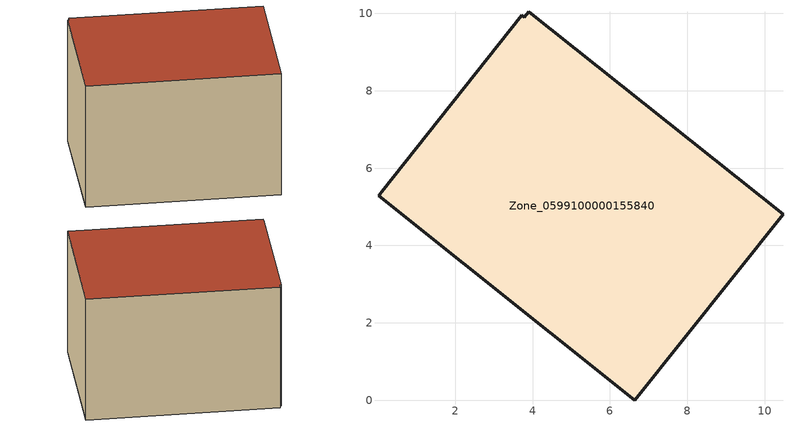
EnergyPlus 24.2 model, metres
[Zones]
Zone_0599100000155840
 floor ground (C_G): 3.9,10.04 10.47,4.8 6.64,0 0.01,5.28 0.1,5.39 3.72,9.96 3.79,9.91 z0.52
 wall outside (C_F): 10.47,4.8 3.9,10.04 3.79,9.91 3.72,9.96 0.1,5.39 0.01,5.28 6.64,0 10.47,4.8 z0.52:6.43
 roof outside (C_R): 3.72,9.96 0.1,5.39 0.01,5.28 6.64,0 10.47,4.8 3.9,10.04 3.79,9.91 z6.43
[BUILDING]
Pand.0599100000155840: North Axis=0; Terrain=City; Loads Convergence Tolerance Value=0.04; Temperature Convergence Tolerance Value=0.4; Solar Distribution=FullExterior; Maximum Number of Warmup Days=25; Minimum Number of Warmup Days=1
[Site:Location]
Rotterdam.The.Hague.AP_ZH_NLD Design_Conditions: Latitude=51.96; Longitude=4.45; Time Zone=1; Elevation=-4.5
[SITE:GROUNDTEMPERATURE:BUILDINGSURFACE]
18, 18, 18, 18, 18, 18, 18, 18, 18, 18, 18, 18
[MATERIAL] Thermal Absorptance=0.9; Solar Absorptance=0.7; Visible Absorptance=0.7
Name | Roughness | Thickness | Conductivity | Density | Specific Heat
G.TI.1946-1964 | MediumSmooth | 0.15 | 1 | 540 | 1210
F.TI.1946-1964 | Rough | 0.3 | 0.857143 | 1920 | 840
R.TI.1946-1964 | MediumRough | 0.2 | 0.277778 | 1500 | 1000
[CONSTRUCTION]
C_G: G.TI.1946-1964
C_F: F.TI.1946-1964
C_R: R.TI.1946-1964
[ZONE]
Zone_0599100000155840: Type=1; Multiplier=1; Ceiling Height=Autocalculate; Volume=Autocalculate; Floor Area=autocalculate; Part of Total Floor Area=Yes
[ZONEINFILTRATION:DESIGNFLOWRATE]
Infil_Zone_0599100000155840: Zone or ZoneList or Space or SpaceList=Zone_0599100000155840; Schedule=AlwaysOn; Design Flow Rate Calculation Method=Flow/Area; Flow Rate per Floor Area=0.003; Constant Term Coefficient=1; Temperature Term Coefficient=0; Velocity Term Coefficient=0; Velocity Squared Term Coefficient=0
[HVACTEMPLATE:ZONE:IDEALLOADSAIRSYSTEM]
Zone_0599100000155840: Maximum Heating Supply Air Temperature=50; Minimum Cooling Supply Air Temperature=13; Maximum Heating Supply Air Humidity Ratio=0.0156; Minimum Cooling Supply Air Humidity Ratio=0.0077; Heating Limit=NoLimit; Cooling Limit=NoLimit; Dehumidification Control Type=ConstantSensibleHeatRatio; Cooling Sensible Heat Ratio=0.7; Dehumidification Setpoint=60; Humidification Control Type=None; Humidification Setpoint=30; Outdoor Air Method=None; Outdoor Air Flow Rate per Person=0.00944; Outdoor Air Flow Rate per Zone Floor Area=0; Outdoor Air Flow Rate per Zone=0; Demand Controlled Ventilation Type=None; Outdoor Air Economizer Type=NoEconomizer; Heat Recovery Type=None; Sensible Heat Recovery Effectiveness=0.7; Latent Heat Recovery Effectiveness=0.65
[ZONECONTROL:THERMOSTAT]
ThermostatControl_Zone_0599100000155840: Zone or ZoneList=Zone_0599100000155840; Control Type Schedule=DualSetpointControlType; Control 1=Thermostat_Zone_0599100000155840; Temperature Difference Between Cutout And Setpoint=0
[THERMOSTATSETPOINT:DUALSETPOINT]
Thermostat_Zone_0599100000155840: Heating Setpoint Temperature Schedule=HeatingSetpoint_Zone_0599100000155840; Cooling Setpoint Temperature Schedule=CoolingSetpoint_Zone_0599100000155840
[SCHEDULE:COMPACT]
HeatingSetpoint_Zone_0599100000155840: Through: 12/31, For: AllDays, Until: 24:00, 21
CoolingSetpoint_Zone_0599100000155840: Through: 12/31, For: AllDays, Until: 24:00, 24
DualSetpointControlType: Through: 12/31, For: AllDays, Until: 24:00, 4
AlwaysOn: Through: 12/31, For: AllDays, Until: 24:00, 1
